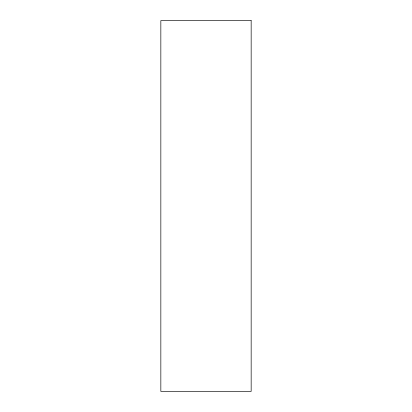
<?xml version="1.0" encoding="UTF-8"?>
<svg xmlns="http://www.w3.org/2000/svg" width="412" height="412" viewBox="0 0 412 412"><rect width="100%" height="100%" fill="white"/><g stroke="black" fill="none" stroke-linecap="round" stroke-linejoin="round"><path stroke-width="0.62" d="M251.16 20.6L160.84 20.6L160.84 391.4L251.16 391.4L251.16 20.6"/></g></svg>
